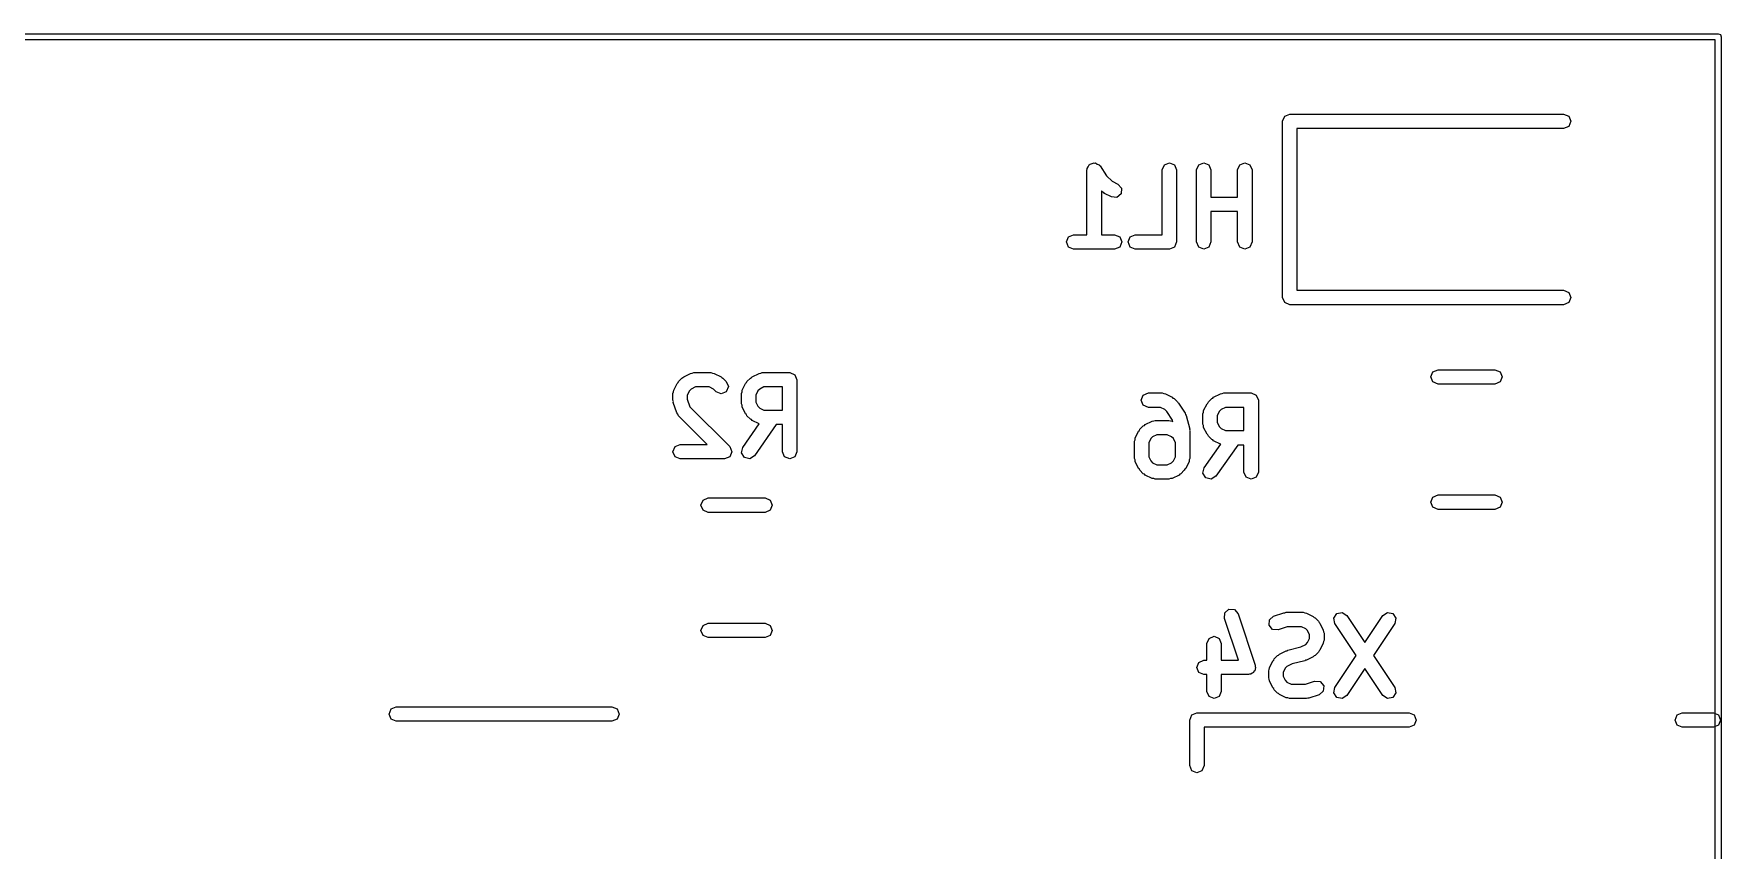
# Model space of a CAD drawing. Extents: x 54.1 to 108.3, y -71.2 to -40.8.
# Drawn here: x 94.24 to 108.31, y -47.66 to -40.84 of the extents above; entities that cross this region are included whole.
import ezdxf

# ---------------------------------------------------------------- set-up
doc = ezdxf.new("R2010")
doc.units = 0
doc.layers.add('BLACK', color=7, linetype='CONTINUOUS')

msp = doc.modelspace()

# ---------------------------------------------------------------- linework, layer by layer
at = {"layer": 'BLACK', "linetype": 'CONTINUOUS'}
for p, q in [((54.09, -40.845), (108.29, -40.845)), ((108.265, -40.895), (54.115, -40.895)), ((108.265, -71.045), (108.265, -40.895)), ((108.29, -40.845), (108.308, -40.8523)), ((108.308, -40.8523), (108.315, -40.87)), ((108.315, -40.87), (108.315, -71.07)), ((104.655, -41.575), (104.673, -41.5326)), ((104.673, -41.5326), (104.715, -41.515)), ((104.715, -41.515), (107, -41.515)), ((107, -41.515), (107.042, -41.5326)), ((107.042, -41.5326), (107.06, -41.575)), ((104.655, -43.045), (104.655, -41.575)), ((107, -41.635), (104.775, -41.635)), ((104.775, -41.635), (104.775, -42.985)), ((107.042, -41.6174), (107, -41.635)), ((107.06, -41.575), (107.042, -41.6174)), ((103.024, -41.9697), (103.034, -41.9551)), ((103.034, -41.9551), (103.04, -41.939)), ((103.04, -41.939), (103.046, -41.9366)), ((103.046, -41.9366), (103.05, -41.9315)), ((103.05, -41.9315), (103.067, -41.9281)), ((103.067, -41.9281), (103.083, -41.9214)), ((103.083, -41.9214), (103.089, -41.9238)), ((103.089, -41.9238), (103.095, -41.9226)), ((103.095, -41.9226), (103.109, -41.9323)), ((103.109, -41.9323), (103.125, -41.939)), ((103.125, -41.939), (103.128, -41.9447)), ((103.128, -41.9447), (103.133, -41.9481)), ((103.133, -41.9481), (103.187, -42.0289)), ((103.651, -41.9814), (103.669, -41.939)), ((103.669, -41.939), (103.711, -41.9214)), ((103.711, -41.9214), (103.754, -41.939)), ((103.754, -41.939), (103.771, -41.9814)), ((103.937, -41.9814), (103.955, -41.939)), ((103.955, -41.939), (103.997, -41.9214)), ((103.997, -41.9214), (104.04, -41.939)), ((104.04, -41.939), (104.057, -41.9814)), ((104.28, -41.9814), (104.298, -41.939)), ((104.298, -41.939), (104.34, -41.9214)), ((104.34, -41.9214), (104.382, -41.939)), ((104.382, -41.939), (104.4, -41.9814)), ((103.023, -41.9814), (103.025, -41.9757)), ((103.023, -42.5214), (103.023, -41.9814)), ((103.025, -41.9757), (103.024, -41.9697)), ((103.187, -42.0289), (103.233, -42.075)), ((103.233, -42.075), (103.281, -42.0992)), ((103.651, -42.5214), (103.651, -41.9814)), ((103.771, -41.9814), (103.771, -42.5814)), ((103.937, -42.5814), (103.937, -41.9814)), ((104.057, -41.9814), (104.057, -42.2071)), ((104.28, -42.2071), (104.28, -41.9814)), ((104.4, -41.9814), (104.4, -42.5814)), ((103.155, -42.1667), (103.143, -42.1549)), ((103.143, -42.1549), (103.143, -42.5214)), ((103.164, -42.1705), (103.155, -42.1667)), ((103.17, -42.1779), (103.164, -42.1705)), ((103.227, -42.2065), (103.17, -42.1779)), ((103.273, -42.2098), (103.227, -42.2065)), ((103.308, -42.1797), (103.273, -42.2098)), ((103.281, -42.0992), (103.311, -42.1339)), ((103.311, -42.1339), (103.308, -42.1797)), ((104.057, -42.2071), (104.28, -42.2071)), ((104.28, -42.3271), (104.057, -42.3271)), ((104.057, -42.3271), (104.057, -42.5814)), ((104.28, -42.5814), (104.28, -42.3271)), ((102.851, -42.5814), (102.869, -42.539)), ((102.869, -42.6239), (102.851, -42.5814)), ((102.869, -42.539), (102.911, -42.5214)), ((102.911, -42.6414), (102.869, -42.6239)), ((102.911, -42.5214), (103.023, -42.5214)), ((103.254, -42.6414), (102.911, -42.6414)), ((103.143, -42.5214), (103.254, -42.5214)), ((103.254, -42.5214), (103.297, -42.539)), ((103.297, -42.6239), (103.254, -42.6414)), ((103.297, -42.539), (103.314, -42.5814)), ((103.314, -42.5814), (103.297, -42.6239)), ((103.366, -42.5814), (103.383, -42.539)), ((103.383, -42.6239), (103.366, -42.5814)), ((103.383, -42.539), (103.426, -42.5214)), ((103.426, -42.6414), (103.383, -42.6239)), ((103.426, -42.5214), (103.651, -42.5214)), ((103.711, -42.6414), (103.426, -42.6414)), ((103.754, -42.6239), (103.711, -42.6414)), ((103.771, -42.5814), (103.754, -42.6239)), ((103.955, -42.6239), (103.937, -42.5814)), ((103.997, -42.6414), (103.955, -42.6239)), ((104.04, -42.6239), (103.997, -42.6414)), ((104.057, -42.5814), (104.04, -42.6239)), ((104.298, -42.6239), (104.28, -42.5814)), ((104.34, -42.6414), (104.298, -42.6239)), ((104.382, -42.6239), (104.34, -42.6414)), ((104.4, -42.5814), (104.382, -42.6239)), ((104.673, -43.0874), (104.655, -43.045)), ((104.775, -42.985), (107, -42.985)), ((107, -42.985), (107.042, -43.0026)), ((107.042, -43.0026), (107.06, -43.045)), ((107.06, -43.045), (107.042, -43.0874)), ((104.715, -43.105), (104.673, -43.0874)), ((107, -43.105), (104.715, -43.105)), ((107.042, -43.0874), (107, -43.105)), ((99.5749, -43.8189), (99.6035, -43.7617)), ((99.6035, -43.7617), (99.6109, -43.7553)), ((99.6109, -43.7553), (99.6147, -43.7461)), ((99.6147, -43.7461), (99.6433, -43.7176)), ((99.6433, -43.7176), (99.6524, -43.7138)), ((99.6524, -43.7138), (99.6589, -43.7063)), ((99.6589, -43.7063), (99.716, -43.6778)), ((99.716, -43.6778), (99.73, -43.6768)), ((99.73, -43.6768), (99.7429, -43.6714)), ((99.7429, -43.6714), (99.8857, -43.6714)), ((99.8857, -43.6714), (99.8986, -43.6768)), ((99.8986, -43.6768), (99.9125, -43.6778)), ((99.9125, -43.6778), (99.9697, -43.7063)), ((99.9697, -43.7063), (99.9762, -43.7138)), ((99.9762, -43.7138), (99.9853, -43.7176)), ((99.9853, -43.7176), (100.014, -43.7461)), ((100.014, -43.7461), (100.031, -43.7886)), ((100.146, -43.8189), (100.175, -43.7617)), ((100.175, -43.7617), (100.182, -43.7553)), ((100.182, -43.7553), (100.186, -43.7461)), ((100.186, -43.7461), (100.215, -43.7176)), ((100.215, -43.7176), (100.224, -43.7138)), ((100.224, -43.7138), (100.23, -43.7063)), ((100.23, -43.7063), (100.287, -43.6778)), ((100.287, -43.6778), (100.301, -43.6768)), ((100.301, -43.6768), (100.314, -43.6714)), ((100.314, -43.6714), (100.543, -43.6714)), ((100.543, -43.6714), (100.585, -43.689)), ((100.585, -43.689), (100.603, -43.7314)), ((100.603, -43.7314), (100.603, -44.3314)), ((105.893, -43.7075), (105.91, -43.6651)), ((105.91, -43.7499), (105.893, -43.7075)), ((105.91, -43.6651), (105.953, -43.6475)), ((105.953, -43.7675), (105.91, -43.7499)), ((105.953, -43.6475), (106.427, -43.6475)), ((106.427, -43.7675), (105.953, -43.7675)), ((106.427, -43.6475), (106.47, -43.6651)), ((106.47, -43.7499), (106.427, -43.7675)), ((106.47, -43.6651), (106.487, -43.7075)), ((106.487, -43.7075), (106.47, -43.7499)), ((99.5686, -43.8457), (99.5739, -43.8328)), ((99.5686, -43.9029), (99.5686, -43.8457)), ((99.5724, -43.912), (99.5686, -43.9029)), ((99.5716, -43.9218), (99.5724, -43.912)), ((99.6002, -44.0075), (99.5716, -43.9218)), ((99.5739, -43.8328), (99.5749, -43.8189)), ((99.7065, -43.8241), (99.6886, -43.8599)), ((99.6886, -43.8599), (99.6886, -43.8931)), ((99.6886, -43.8931), (99.7096, -43.9562)), ((99.7213, -43.8093), (99.7065, -43.8241)), ((99.757, -43.7914), (99.7213, -43.8093)), ((99.8716, -43.7914), (99.757, -43.7914)), ((99.9073, -43.8093), (99.8716, -43.7914)), ((99.929, -43.831), (99.9073, -43.8093)), ((99.9714, -43.8486), (99.929, -43.831)), ((100.014, -43.831), (99.9714, -43.8486)), ((100.031, -43.7886), (100.014, -43.831)), ((100.14, -43.8457), (100.145, -43.8328)), ((100.14, -43.9314), (100.14, -43.8457)), ((100.145, -43.8328), (100.146, -43.8189)), ((100.278, -43.8241), (100.26, -43.8599)), ((100.26, -43.8599), (100.26, -43.9173)), ((100.26, -43.9173), (100.278, -43.953)), ((100.293, -43.8093), (100.278, -43.8241)), ((100.328, -43.7914), (100.293, -43.8093)), ((100.483, -43.7914), (100.328, -43.7914)), ((100.483, -43.9857), (100.483, -43.7914)), ((103.476, -43.9014), (103.493, -43.859)), ((103.493, -43.9439), (103.476, -43.9014)), ((103.493, -43.859), (103.536, -43.8414)), ((103.536, -43.8414), (103.65, -43.8414)), ((103.65, -43.8414), (103.663, -43.8468)), ((103.663, -43.8468), (103.677, -43.8478)), ((103.677, -43.8478), (103.734, -43.8763)), ((103.734, -43.8763), (103.74, -43.8838)), ((103.74, -43.8838), (103.75, -43.8876)), ((103.75, -43.8876), (103.778, -43.9161)), ((103.778, -43.9161), (103.781, -43.9219)), ((103.781, -43.9219), (103.786, -43.9253)), ((103.786, -43.9253), (103.843, -44.011)), ((104.025, -43.9317), (104.032, -43.9253)), ((104.032, -43.9253), (104.036, -43.9161)), ((104.036, -43.9161), (104.065, -43.8876)), ((104.065, -43.8876), (104.074, -43.8838)), ((104.074, -43.8838), (104.08, -43.8763)), ((104.08, -43.8763), (104.137, -43.8478)), ((104.137, -43.8478), (104.151, -43.8468)), ((104.151, -43.8468), (104.164, -43.8414)), ((104.164, -43.8414), (104.393, -43.8414)), ((104.393, -43.8414), (104.435, -43.859)), ((104.435, -43.859), (104.453, -43.9014)), ((104.453, -43.9014), (104.453, -44.5014)), ((99.6094, -44.0181), (99.6002, -44.0075)), ((99.6147, -44.031), (99.6094, -44.0181)), ((99.8551, -44.2714), (99.6147, -44.031)), ((99.7096, -43.9562), (100.042, -44.289)), ((100.145, -43.9443), (100.14, -43.9314)), ((100.146, -43.9583), (100.145, -43.9443)), ((100.175, -44.0154), (100.146, -43.9583)), ((100.182, -44.0219), (100.175, -44.0154)), ((100.186, -44.031), (100.182, -44.0219)), ((100.215, -44.0596), (100.186, -44.031)), ((100.224, -44.0633), (100.215, -44.0596)), ((100.23, -44.0708), (100.224, -44.0633)), ((100.278, -43.953), (100.293, -43.9678)), ((100.293, -43.9678), (100.328, -43.9857)), ((100.328, -43.9857), (100.483, -43.9857)), ((103.536, -43.9614), (103.493, -43.9439)), ((103.636, -43.9614), (103.536, -43.9614)), ((103.672, -43.9793), (103.636, -43.9614)), ((103.689, -43.9968), (103.672, -43.9793)), ((103.737, -44.0689), (103.689, -43.9968)), ((103.843, -44.011), (103.845, -44.0213)), ((103.845, -44.0213), (103.851, -44.0297)), ((103.851, -44.0297), (103.88, -44.144)), ((103.99, -44.0157), (103.995, -44.0028)), ((103.99, -44.1014), (103.99, -44.0157)), ((103.995, -44.0028), (103.996, -43.9889)), ((103.996, -43.9889), (104.025, -43.9317)), ((104.128, -43.9941), (104.11, -44.0299)), ((104.11, -44.0299), (104.11, -44.0873)), ((104.143, -43.9793), (104.128, -43.9941)), ((104.178, -43.9614), (104.143, -43.9793)), ((104.333, -43.9614), (104.178, -43.9614)), ((104.333, -44.1557), (104.333, -43.9614)), ((100.151, -44.297), (100.289, -44.0995)), ((100.287, -44.0994), (100.23, -44.0708)), ((100.431, -44.1057), (100.249, -44.3658)), ((100.289, -44.0995), (100.287, -44.0994)), ((100.483, -44.1057), (100.431, -44.1057)), ((100.483, -44.3314), (100.483, -44.1057)), ((103.425, -44.2175), (103.453, -44.1603)), ((103.453, -44.1603), (103.461, -44.1538)), ((103.461, -44.1538), (103.465, -44.1447)), ((103.465, -44.1447), (103.493, -44.1161)), ((103.493, -44.1161), (103.502, -44.1124)), ((103.502, -44.1124), (103.509, -44.1049)), ((103.509, -44.1049), (103.566, -44.0763)), ((103.571, -44.2079), (103.556, -44.2227)), ((103.566, -44.0763), (103.58, -44.0753)), ((103.607, -44.19), (103.571, -44.2079)), ((103.58, -44.0753), (103.593, -44.07)), ((103.593, -44.07), (103.707, -44.07)), ((103.693, -44.19), (103.607, -44.19)), ((103.729, -44.2079), (103.693, -44.19)), ((103.707, -44.07), (103.72, -44.0753)), ((103.72, -44.0753), (103.734, -44.0763)), ((103.744, -44.2227), (103.729, -44.2079)), ((103.734, -44.0763), (103.74, -44.0792)), ((103.74, -44.0792), (103.737, -44.0689)), ((103.88, -44.144), (103.879, -44.1515)), ((103.879, -44.1515), (103.881, -44.1586)), ((103.881, -44.1586), (103.881, -44.3871)), ((103.995, -44.1143), (103.99, -44.1014)), ((103.996, -44.1283), (103.995, -44.1143)), ((104.025, -44.1854), (103.996, -44.1283)), ((104.032, -44.1919), (104.025, -44.1854)), ((104.036, -44.201), (104.032, -44.1919)), ((104.065, -44.2296), (104.036, -44.201)), ((104.11, -44.0873), (104.128, -44.123)), ((104.128, -44.123), (104.143, -44.1378)), ((104.143, -44.1378), (104.178, -44.1557)), ((104.178, -44.1557), (104.333, -44.1557)), ((99.5686, -44.3314), (99.5861, -44.289)), ((99.5861, -44.3739), (99.5686, -44.3314)), ((99.5861, -44.289), (99.6286, -44.2714)), ((99.6286, -44.2714), (99.8551, -44.2714)), ((100.042, -44.289), (100.06, -44.3314)), ((100.06, -44.3314), (100.042, -44.3739)), ((100.141, -44.3419), (100.151, -44.297)), ((100.166, -44.3806), (100.141, -44.3419)), ((100.5, -44.3739), (100.483, -44.3314)), ((100.603, -44.3314), (100.585, -44.3739)), ((103.419, -44.2443), (103.424, -44.2314)), ((103.419, -44.3871), (103.419, -44.2443)), ((103.424, -44.2314), (103.425, -44.2175)), ((103.556, -44.2227), (103.539, -44.2584)), ((103.539, -44.2584), (103.539, -44.373)), ((103.761, -44.2584), (103.744, -44.2227)), ((103.761, -44.373), (103.761, -44.2584)), ((104.001, -44.467), (104.139, -44.2695)), ((104.074, -44.2333), (104.065, -44.2296)), ((104.08, -44.2408), (104.074, -44.2333)), ((104.137, -44.2694), (104.08, -44.2408)), ((104.281, -44.2757), (104.099, -44.5358)), ((104.139, -44.2695), (104.137, -44.2694)), ((104.333, -44.2757), (104.281, -44.2757)), ((104.333, -44.5014), (104.333, -44.2757)), ((99.6286, -44.3914), (99.5861, -44.3739)), ((100, -44.3914), (99.6286, -44.3914)), ((100.042, -44.3739), (100, -44.3914)), ((100.21, -44.3905), (100.166, -44.3806)), ((100.249, -44.3658), (100.21, -44.3905)), ((100.543, -44.3914), (100.5, -44.3739)), ((100.585, -44.3739), (100.543, -44.3914)), ((103.424, -44.4), (103.419, -44.3871)), ((103.425, -44.414), (103.424, -44.4)), ((103.453, -44.4711), (103.425, -44.414)), ((103.461, -44.4776), (103.453, -44.4711)), ((103.465, -44.4867), (103.461, -44.4776)), ((103.493, -44.5153), (103.465, -44.4867)), ((103.539, -44.373), (103.556, -44.4087)), ((103.556, -44.4087), (103.571, -44.4235)), ((103.571, -44.4235), (103.607, -44.4414)), ((103.607, -44.4414), (103.693, -44.4414)), ((103.693, -44.4414), (103.729, -44.4235)), ((103.729, -44.4235), (103.744, -44.4087)), ((103.744, -44.4087), (103.761, -44.373)), ((103.835, -44.4867), (103.807, -44.5153)), ((103.839, -44.4776), (103.835, -44.4867)), ((103.847, -44.4711), (103.839, -44.4776)), ((103.875, -44.414), (103.847, -44.4711)), ((103.876, -44.4), (103.875, -44.414)), ((103.881, -44.3871), (103.876, -44.4)), ((103.991, -44.5119), (104.001, -44.467)), ((103.502, -44.5191), (103.493, -44.5153)), ((103.509, -44.5265), (103.502, -44.5191)), ((103.566, -44.5551), (103.509, -44.5265)), ((103.58, -44.5561), (103.566, -44.5551)), ((103.593, -44.5614), (103.58, -44.5561)), ((103.707, -44.5614), (103.593, -44.5614)), ((103.72, -44.5561), (103.707, -44.5614)), ((103.734, -44.5551), (103.72, -44.5561)), ((103.791, -44.5265), (103.734, -44.5551)), ((103.798, -44.5191), (103.791, -44.5265)), ((103.807, -44.5153), (103.798, -44.5191)), ((104.016, -44.5506), (103.991, -44.5119)), ((104.06, -44.5605), (104.016, -44.5506)), ((104.099, -44.5358), (104.06, -44.5605)), ((104.35, -44.5439), (104.333, -44.5014)), ((104.393, -44.5614), (104.35, -44.5439)), ((104.435, -44.5439), (104.393, -44.5614)), ((104.453, -44.5014), (104.435, -44.5439)), ((99.8027, -44.7775), (99.8203, -44.7351)), ((99.8203, -44.7351), (99.8627, -44.7175)), ((99.8627, -44.7175), (100.337, -44.7175)), ((100.337, -44.7175), (100.38, -44.7351)), ((100.38, -44.7351), (100.397, -44.7775)), ((105.893, -44.7525), (105.91, -44.7101)), ((105.91, -44.7949), (105.893, -44.7525)), ((105.91, -44.7101), (105.953, -44.6925)), ((105.953, -44.6925), (106.427, -44.6925)), ((106.427, -44.6925), (106.47, -44.7101)), ((106.47, -44.7101), (106.487, -44.7525)), ((106.487, -44.7525), (106.47, -44.7949)), ((99.8203, -44.8199), (99.8027, -44.7775)), ((99.8627, -44.8375), (99.8203, -44.8199)), ((100.337, -44.8375), (99.8627, -44.8375)), ((100.38, -44.8199), (100.337, -44.8375)), ((100.397, -44.7775), (100.38, -44.8199)), ((105.953, -44.8125), (105.91, -44.7949)), ((106.427, -44.8125), (105.953, -44.8125)), ((106.47, -44.7949), (106.427, -44.8125)), ((104.17, -45.7218), (104.173, -45.676)), ((104.287, -46.0714), (104.17, -45.7218)), ((104.173, -45.676), (104.208, -45.6459)), ((104.208, -45.6459), (104.254, -45.6492)), ((104.254, -45.6492), (104.284, -45.6839)), ((104.284, -45.6839), (104.427, -46.1125)), ((104.542, -45.779), (104.545, -45.7332)), ((104.545, -45.7332), (104.58, -45.7031)), ((104.58, -45.7031), (104.665, -45.6745)), ((104.665, -45.6745), (104.675, -45.6752)), ((104.675, -45.6752), (104.684, -45.6714)), ((104.684, -45.6714), (104.827, -45.6714)), ((104.827, -45.6714), (104.84, -45.6768)), ((104.84, -45.6768), (104.854, -45.6778)), ((104.854, -45.6778), (104.911, -45.7063)), ((104.911, -45.7063), (104.918, -45.7138)), ((104.918, -45.7138), (104.927, -45.7176)), ((104.927, -45.7176), (104.955, -45.7461)), ((104.955, -45.7461), (104.959, -45.7553)), ((104.959, -45.7553), (104.967, -45.7617)), ((105.083, -45.7197), (105.108, -45.6815)), ((105.092, -45.7647), (105.083, -45.7197)), ((105.108, -45.6815), (105.153, -45.6726)), ((105.153, -45.6726), (105.191, -45.6981)), ((105.191, -45.6981), (105.341, -45.9233)), ((105.341, -45.9233), (105.492, -45.6981)), ((105.492, -45.6981), (105.53, -45.6726)), ((105.53, -45.6726), (105.575, -45.6815)), ((105.575, -45.6815), (105.6, -45.7197)), ((105.6, -45.7197), (105.591, -45.7647)), ((99.8027, -45.8225), (99.8203, -45.7801)), ((99.8203, -45.8649), (99.8027, -45.8225)), ((99.8203, -45.7801), (99.8627, -45.7625)), ((99.8627, -45.8825), (99.8203, -45.8649)), ((99.8627, -45.7625), (100.337, -45.7625)), ((100.337, -45.8825), (99.8627, -45.8825)), ((100.337, -45.7625), (100.38, -45.7801)), ((100.38, -45.8649), (100.337, -45.8825)), ((100.38, -45.7801), (100.397, -45.8225)), ((100.397, -45.8225), (100.38, -45.8649)), ((104.024, -45.9314), (104.042, -45.889)), ((104.042, -45.889), (104.084, -45.8714)), ((104.084, -45.8714), (104.127, -45.889)), ((104.127, -45.889), (104.144, -45.9314)), ((104.572, -45.8137), (104.542, -45.779)), ((104.618, -45.8169), (104.572, -45.8137)), ((104.694, -45.7914), (104.618, -45.8169)), ((104.813, -45.7914), (104.694, -45.7914)), ((104.849, -45.8093), (104.813, -45.7914)), ((104.864, -45.8241), (104.849, -45.8093)), ((104.881, -45.8599), (104.864, -45.8241)), ((104.864, -45.9245), (104.881, -45.8887)), ((104.881, -45.8887), (104.881, -45.8599)), ((104.967, -45.7617), (104.995, -45.8189)), ((104.995, -45.8189), (104.996, -45.8328)), ((104.996, -45.8328), (105.001, -45.8457)), ((105.001, -45.8457), (105.001, -45.9029)), ((105.269, -46.0314), (105.092, -45.7647)), ((105.591, -45.7647), (105.414, -46.0314)), ((104.024, -46.0714), (104.024, -45.9314)), ((104.144, -45.9314), (104.144, -46.0714)), ((104.585, -46.0604), (104.613, -46.0319)), ((104.613, -46.0319), (104.622, -46.0281)), ((104.622, -46.0281), (104.629, -46.0206)), ((104.629, -46.0206), (104.686, -45.992)), ((104.686, -45.992), (104.693, -45.9916)), ((104.693, -45.9916), (104.698, -45.9875)), ((104.698, -45.9875), (104.806, -45.9605)), ((104.806, -45.9605), (104.849, -45.9393)), ((104.849, -45.9393), (104.864, -45.9245)), ((104.918, -46.0348), (104.911, -46.0422)), ((104.927, -46.031), (104.918, -46.0348)), ((104.955, -46.0024), (104.927, -46.031)), ((104.959, -45.9933), (104.955, -46.0024)), ((104.967, -45.9868), (104.959, -45.9933)), ((104.995, -45.9297), (104.967, -45.9868)), ((104.996, -45.9158), (104.995, -45.9297)), ((105.001, -45.9029), (104.996, -45.9158)), ((105.092, -46.2981), (105.269, -46.0314)), ((105.414, -46.0314), (105.591, -46.2981)), ((103.939, -46.1314), (103.956, -46.089)), ((103.956, -46.1739), (103.939, -46.1314)), ((103.956, -46.089), (103.999, -46.0714)), ((103.999, -46.1914), (103.956, -46.1739)), ((103.999, -46.0714), (104.024, -46.0714)), ((104.144, -46.0714), (104.287, -46.0714)), ((104.4, -46.1792), (104.389, -46.1883)), ((104.412, -46.1739), (104.4, -46.1792)), ((104.416, -46.1647), (104.412, -46.1739)), ((104.424, -46.1583), (104.416, -46.1647)), ((104.425, -46.1443), (104.424, -46.1583)), ((104.43, -46.1314), (104.425, -46.1443)), ((104.427, -46.1125), (104.426, -46.1223)), ((104.426, -46.1223), (104.43, -46.1314)), ((104.539, -46.16), (104.544, -46.1471)), ((104.539, -46.2171), (104.539, -46.16)), ((104.544, -46.1471), (104.545, -46.1332)), ((104.545, -46.1332), (104.573, -46.076)), ((104.573, -46.076), (104.581, -46.0696)), ((104.581, -46.0696), (104.585, -46.0604)), ((104.676, -46.1384), (104.659, -46.1742)), ((104.659, -46.1742), (104.659, -46.203)), ((104.691, -46.1236), (104.676, -46.1384)), ((104.734, -46.1023), (104.691, -46.1236)), ((104.842, -46.0754), (104.734, -46.1023)), ((104.847, -46.0713), (104.842, -46.0754)), ((104.854, -46.0708), (104.847, -46.0713)), ((104.911, -46.0422), (104.854, -46.0708)), ((105.341, -46.1396), (105.191, -46.3647)), ((105.492, -46.3647), (105.341, -46.1396)), ((104.024, -46.1914), (103.999, -46.1914)), ((104.024, -46.3314), (104.024, -46.1914)), ((104.37, -46.1914), (104.144, -46.1914)), ((104.144, -46.1914), (104.144, -46.3314)), ((104.379, -46.1876), (104.37, -46.1914)), ((104.389, -46.1883), (104.379, -46.1876)), ((104.544, -46.23), (104.539, -46.2171)), ((104.545, -46.244), (104.544, -46.23)), ((104.573, -46.3011), (104.545, -46.244)), ((104.581, -46.3076), (104.573, -46.3011)), ((104.585, -46.3167), (104.581, -46.3076)), ((104.613, -46.3453), (104.585, -46.3167)), ((104.659, -46.203), (104.676, -46.2387)), ((104.676, -46.2387), (104.691, -46.2535)), ((104.691, -46.2535), (104.727, -46.2714)), ((104.727, -46.2714), (104.846, -46.2714)), ((104.846, -46.2714), (104.922, -46.2459)), ((104.922, -46.2459), (104.968, -46.2492)), ((104.968, -46.2492), (104.998, -46.2839)), ((104.998, -46.2839), (104.995, -46.3297)), ((105.083, -46.3432), (105.092, -46.2981)), ((105.591, -46.2981), (105.6, -46.3432)), ((97.2176, -46.4776), (97.26, -46.46)), ((97.26, -46.46), (99.06, -46.46)), ((99.06, -46.46), (99.1024, -46.4776)), ((104.042, -46.3739), (104.024, -46.3314)), ((104.084, -46.3914), (104.042, -46.3739)), ((104.127, -46.3739), (104.084, -46.3914)), ((104.144, -46.3314), (104.127, -46.3739)), ((104.622, -46.3491), (104.613, -46.3453)), ((104.629, -46.3565), (104.622, -46.3491)), ((104.686, -46.3851), (104.629, -46.3565)), ((104.7, -46.3861), (104.686, -46.3851)), ((104.713, -46.3914), (104.7, -46.3861)), ((104.856, -46.3914), (104.713, -46.3914)), ((104.865, -46.3876), (104.856, -46.3914)), ((104.875, -46.3883), (104.865, -46.3876)), ((104.96, -46.3598), (104.875, -46.3883)), ((104.995, -46.3297), (104.96, -46.3598)), ((105.108, -46.3814), (105.083, -46.3432)), ((105.153, -46.3903), (105.108, -46.3814)), ((105.191, -46.3647), (105.153, -46.3903)), ((105.53, -46.3903), (105.492, -46.3647)), ((105.575, -46.3814), (105.53, -46.3903)), ((105.6, -46.3432), (105.575, -46.3814)), ((97.2, -46.52), (97.2176, -46.4776)), ((97.2176, -46.5624), (97.2, -46.52)), ((97.26, -46.58), (97.2176, -46.5624)), ((99.06, -46.58), (97.26, -46.58)), ((99.1024, -46.5624), (99.06, -46.58)), ((99.1024, -46.4776), (99.12, -46.52)), ((99.12, -46.52), (99.1024, -46.5624)), ((103.88, -46.57), (103.898, -46.5276)), ((103.88, -46.95), (103.88, -46.57)), ((103.898, -46.5276), (103.94, -46.51)), ((103.94, -46.51), (105.71, -46.51)), ((105.71, -46.51), (105.752, -46.5276)), ((105.752, -46.5276), (105.77, -46.57)), ((105.77, -46.57), (105.752, -46.6124)), ((107.93, -46.57), (107.948, -46.5276)), ((107.948, -46.6124), (107.93, -46.57)), ((107.948, -46.5276), (107.99, -46.51)), ((107.99, -46.51), (108.25, -46.51)), ((108.25, -46.51), (108.292, -46.5276)), ((108.292, -46.5276), (108.31, -46.57)), ((108.31, -46.57), (108.292, -46.6124)), ((105.71, -46.63), (104, -46.63)), ((104, -46.63), (104, -46.95)), ((105.752, -46.6124), (105.71, -46.63)), ((107.99, -46.63), (107.948, -46.6124)), ((108.25, -46.63), (107.99, -46.63)), ((108.292, -46.6124), (108.25, -46.63)), ((103.898, -46.9924), (103.88, -46.95)), ((103.94, -47.01), (103.898, -46.9924)), ((103.982, -46.9924), (103.94, -47.01)), ((104, -46.95), (103.982, -46.9924))]:
    msp.add_line(p, q, dxfattribs=at)

doc.saveas('drawing.dxf')
